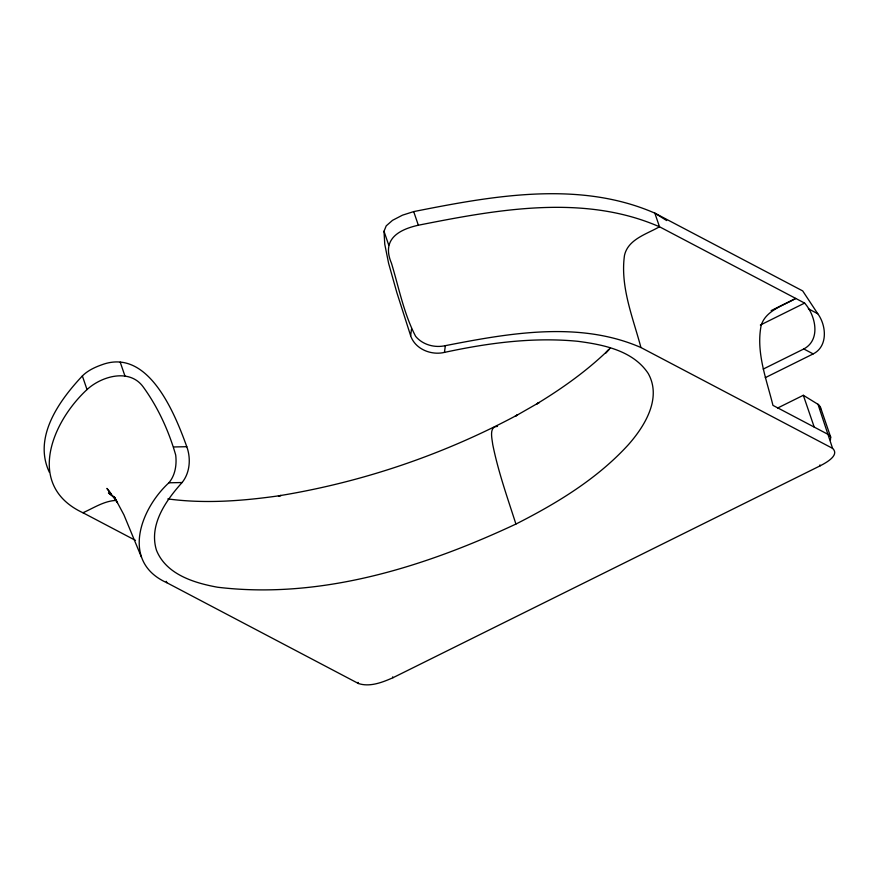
<?xml version="1.0" encoding="UTF-8"?>
<svg xmlns="http://www.w3.org/2000/svg" width="879" height="879" viewBox="0 0 879 879"><rect width="100%" height="100%" fill="white"/><g stroke="black" fill="none" stroke-linecap="round" stroke-linejoin="round"><path stroke-width="1.32" d="M763.236 369.081L803.791 348.963C821.195 339.755 815.547 315.264 804.604 303.09L659.843 226.947C583.788 193.501 496.811 209.674 418.349 225.222C397.374 229.891 381.607 240.165 391.463 263.228C398.89 287.675 403.835 313.715 415.635 336.349C422.678 344.854 434.786 348.062 445.356 345.656C508.985 333.229 579.305 320.615 640.934 347.535L832.567 448.345C840.137 455.278 825.645 462.98 820.195 465.793L392.979 677.72C382.409 682.346 369.96 687.312 358.456 683.521L166.823 582.711C120.753 562.066 140.058 509.293 168.878 482.802C175.306 475.275 176.855 464.617 175.701 455.047C168.79 430.897 157.934 407.153 143.09 386.771C129.411 368.07 101.503 376.212 87.021 389.573C51.07 422.843 25.722 486.439 83.296 512.929L135.476 540.376M765.257 377.673L813.185 353.907C828.095 346.403 826.436 325.483 817.778 313.748L802.692 290.916L654.833 213.136C578.811 179.975 492.031 196.05 413.69 211.597L402.428 215.19L392.528 220.332L386.222 225.848L384.002 231.276L384.771 244.285L388.617 263.359L396.814 292.487L410.625 335.668C415.108 349.172 431.237 355.545 444.444 352.402C488.065 342.975 533.004 336.965 577.635 341.283C603.192 344.612 633.034 350.457 648.262 373.542C661.953 398.143 644.867 426.007 628.518 444.543C597.28 478.846 556.956 503.249 515.918 524.06C423.634 567.274 320.374 599.621 217.487 587.216C194.05 582.931 166.131 574.426 156.451 550.21C148.65 524.829 165.955 500.481 182.096 482.527C190.062 472.704 191.018 458.322 186.787 446.697C174.69 413.119 148.188 347.348 101.7 364.829C94.679 367.323 87.68 370.619 82.362 375.948C59.146 400.648 32.732 437.39 49.422 472.375M410.625 335.668L411.537 328.955M444.444 352.402L445.356 345.656M820.557 409.394L820.349 406.911L818.756 404.79L803.329 395.286L777.552 408.065M830.424 440.005L830.655 437.028L828.776 434.764L772.949 405.373C766.576 379.497 755.764 352.248 761.203 325.252C765.906 310.243 783.596 305.573 795.737 298.431L771.158 310.628M610.279 348.029L605.686 353.006L609.037 349.402C587.304 370.619 562.428 388.276 536.542 404.032L539.212 402.494L515.226 416.217L517.456 414.932C442.983 454.839 361.84 482.329 278.434 495.866L281.093 495.492C243.67 500.898 205.477 503.986 167.845 498.909M82.956 512.743C93.723 507.985 104.271 500.799 116.391 500.404M760.346 325.043L804.604 303.09M173.624 446.971L186.787 446.697M168.878 482.802L182.096 482.527M497.503 426.403C488.68 426.315 492.13 438.951 492.701 444.302C498.129 471.496 507.469 497.712 515.918 524.06M808.372 308.804L817.778 313.748M803.791 348.963L813.185 353.907M666.678 220.563L654.833 213.136L659.492 226.76C646.933 234.078 628.056 239.143 624.486 255.382C620.047 286.796 633.023 317.715 640.934 347.535M114.688 497.591L108.436 492.921L114.534 497.58M111.281 494.031L106.941 488.405L117.478 502.667L114.204 496.646L123.917 514.852L141.354 556.956M358.456 683.521L358.028 682.357M166.307 581.327L166.823 582.711M392.66 676.874L392.979 677.72M820.503 407.395L830.721 437.237M817.975 404.241L832.567 448.345M803.329 395.286L814.207 427.073M413.69 211.597L418.349 225.222M384.002 231.276L388.716 245.076M120.203 362.126L124.928 375.926M82.362 375.948L87.021 389.573M819.931 464.936L820.195 465.793"/></g></svg>
